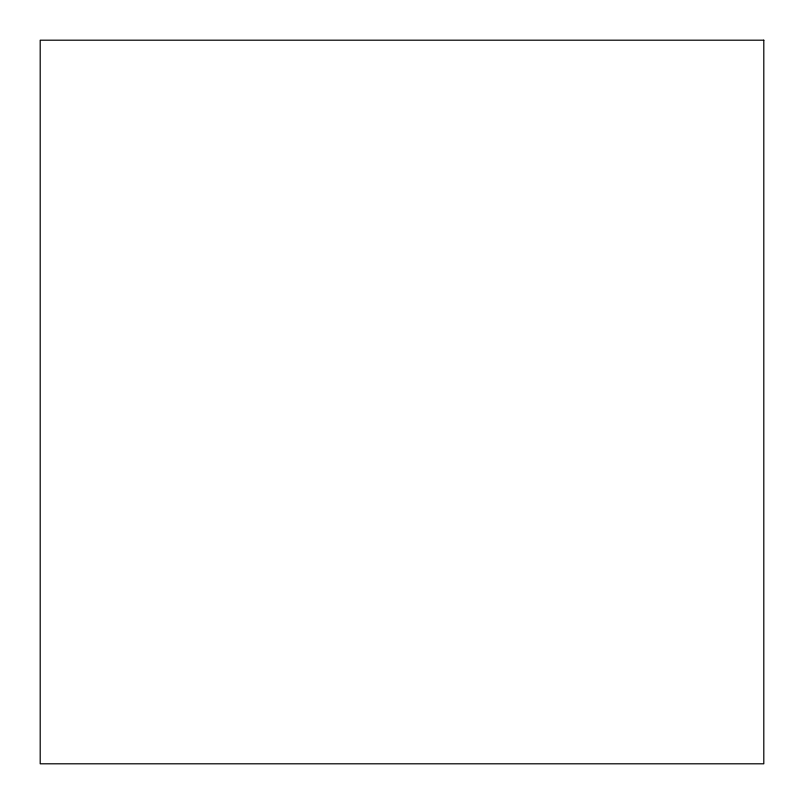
<?xml version="1.0" encoding="UTF-8"?>
<svg xmlns="http://www.w3.org/2000/svg" width="804" height="804" viewBox="0 0 804 804"><rect width="100%" height="100%" fill="white"/><g stroke="black" fill="none" stroke-linecap="round" stroke-linejoin="round"><path stroke-width="1.21" d="M763.8 40.2L40.2 40.2L40.2 763.8L763.8 763.8L763.8 40.2"/></g></svg>
